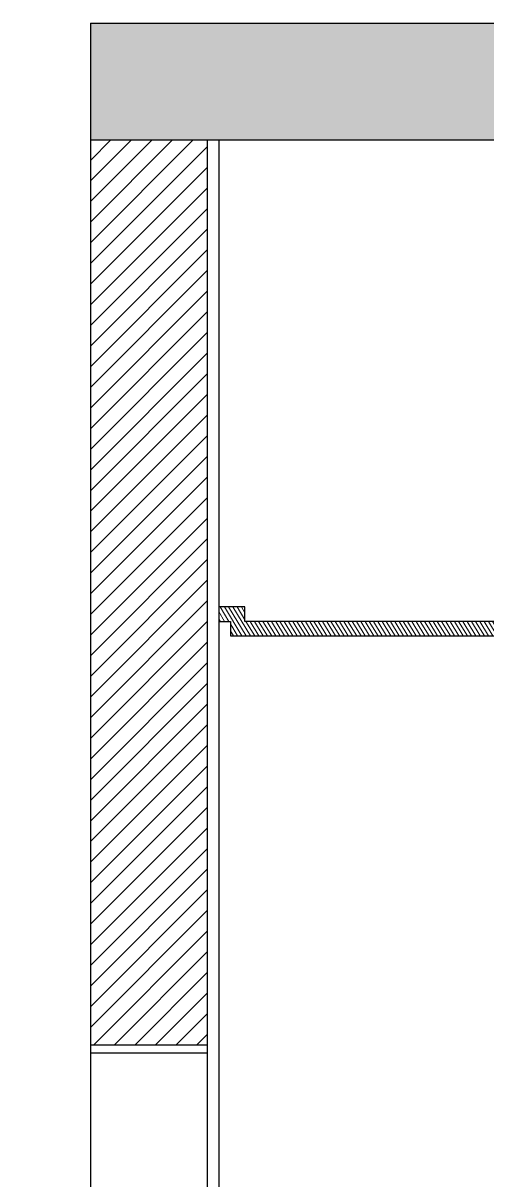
# Model space of a CAD drawing. Header units: inches. Extents: x -12478 to 399182, y -16583 to 525552.
# Drawn here: x 35844 to 36639, y -6692 to -4711 of the extents above; entities that cross this region are included whole.
import ezdxf

# ---------------------------------------------------------------- set-up
doc = ezdxf.new("R2010")
doc.units = ezdxf.units.IN
doc.header["$LTSCALE"] = 1000
doc.header["$MEASUREMENT"] = 0
doc.linetypes.add('DASHED', pattern=[0.75, 0.5, -0.25])
doc.linetypes.add('HIDDEN', pattern=[0.375, 0.25, -0.125])
for name, color, linetype in [('A-Hidden', 8, 'HIDDEN'), ('CQ Grg Gypsum', 41, 'Continuous'), ('Layer3', 3, 'Continuous'), ('Layer7', 8, 'Continuous')]:
    doc.layers.add(name, color=color, linetype=linetype)
doc.layers.add('CQ Gypsum Hatch', color=8, linetype='Continuous', lineweight=20)
doc.layers.add('ID-NOTES', color=3, linetype='Continuous', lineweight=0)
doc.styles.add('ZZ-Dim All', font='romans.shx', dxfattribs={"width": 0.8})
doc.dimstyles.new('DIM 0200', dxfattribs={"dimscale": 200, "dimtxt": 1, "dimasz": 0.8, "dimexe": 0.5, "dimexo": 1, "dimgap": 0.4, "dimtad": 1, "dimdec": 0, "dimrnd": 10, "dimdsep": 46, "dimtxsty": 'ZZ-Dim All', "dimblk1": 'ARCHTICK', "dimblk2": 'ARCHTICK', "dimsah": 1, "dimcen": 1, "dimdle": 0.5, "dimclrd": 256, "dimclre": 256, "dimclrt": 256, "dimadec": 0, "dimazin": 2, "dimtfac": 1, "dimtdec": 0, "dimtix": 1, "dimtmove": 2, "dimatfit": 2, "dimfxl": 1, "dimfxlon": 1, "dimtolj": 1, "dimtzin": 0, "dimlwd": -1, "dimlwe": -1, "dimarcsym": 0})

# ---------------------------------------------------------------- blocks, each defined once
blk = doc.blocks.new('_ARCHTICK')
at = {"color": 0, "linetype": 'ByBlock', "const_width": 0.15}
blk.add_lwpolyline([(-0.5, -0.5), (0.5, 0.5)], dxfattribs=at)

msp = doc.modelspace()

# ---------------------------------------------------------------- hatches: boundary and pattern name
at = {"layer": 'CQ Gypsum Hatch'}
h = msp.add_hatch(dxfattribs=at)
h.set_pattern_fill('ANSI31', color=256, scale=50, angle=76.0286, style=0)
h.set_pattern_definition([(121.0285767, (-282071.926, -475838.605), (-5.35568947, -3.22165956), [])])
h.paths.add_polyline_path([(36179.5, -5710.1), (36179.5, -5735.1), (36199.5, -5735.1), (36199.5, -5760.1), (40584.5, -5760.1), (40584.5, -5735.1), (40559.5, -5735.1), (40559.5, -5710.1), (40604.5, -5710.1), (40604.5, -5735.1), (36224.5, -5735.1), (36224.5, -5710.1)])
at = {"layer": 'Layer7'}
h = msp.add_hatch(dxfattribs=at)
h.set_pattern_fill('AR-CONC', color=256, scale=10, style=0)
h.set_pattern_definition([(50, (-6142.76, 1366.62), (71.72602, -6.27521), [7.5, -82.5]), (355, (-6142.76, 1366.62), (-13.87513, 75.21921), [6, -66]), (100.4514, (-6136.78, 1366.096), (57.85094, 68.94395), [6.37402, -70.11421]), (46.1842, (-6142.76, 1386.62), (106.7241, -16.5519), [11.25, -123.75]), (96.6356, (-6133.86, 1385.24), (93.46627, 97.41179), [9.56103, -105.1713]), (351.1842, (-6142.76, 1386.62), (93.4662, 97.41186), [9, -99]), (21, (-6132.76, 1381.62), (59.690705, -40.26189), [7.5, -82.5]), (326, (-6132.76, 1381.62), (24.33153, 72.515), [6, -66]), (71.4514, (-6127.784, 1378.26), (84.02226, 32.25305), [6.37402, -70.11421]), (37.5, (-6142.758, 1366.619), (1.215986, 33.289385), [0, -65.2, 0, -67, 0, -66.25]), (7.5, (-6142.758, 1366.62), (26.306954, 39.44117), [0, -38.2, 0, -63.7, 0, -25.25]), (327.5, (-6165.058, 1366.619), (53.382244, -2.255487), [0, -25, 0, -78, 0, -103.5]), (317.5, (-6175.06, 1366.62), (58.318617, 10.0105), [0, -32.5, 0, -51.8, 0, -73.5])])
h.paths.add_polyline_path([(35959.4, -4710.6), (35959.4, -4910.6), (40824.6, -4910.6), (40824.6, -4710.6)])
h = msp.add_hatch(dxfattribs=at)
h.set_pattern_fill('ANSI31', color=256, scale=200, style=0)
h.set_pattern_definition([(45, (-10952.805, 1316.619), (-17.67767, 17.67767), [])])
h.paths.add_polyline_path([(36159.5, -6460.6), (35959.4, -6460.6), (35959.4, -4910.6), (36159.5, -4910.6)])

# ---------------------------------------------------------------- linework, layer by layer
at = {"layer": 'A-Hidden', "linetype": 'DASHED', "lineweight": 0, "ltscale": 10}
for p, q in [((43031.6, -4910.6, 0), (35852.1, -4910.6, 0)), ((43031.6, -5760.1, 0), (35844.1, -5760.1, 0))]:
    msp.add_line(p, q, dxfattribs=at)
at = {"layer": 'CQ Grg Gypsum', "elevation": 0}
msp.add_lwpolyline([(36179.5, -5710.1), (36179.5, -5735.1), (36199.5, -5735.1), (36199.5, -5760.1), (40584.5, -5760.1), (40584.5, -5735.1), (40559.5, -5735.1), (40559.5, -5710.1), (40604.5, -5710.1), (40604.5, -5735.1), (36224.5, -5735.1), (36224.5, -5710.1), (36179.5, -5710.1)], dxfattribs=at)
at = {"layer": 'Layer3'}
for p, q in [((35959.4, -4710.6, 0), (40824.6, -4710.6, 0)), ((35959.4, -4710.6, 0), (35959.4, -9060.6, 0)), ((35959.4, -4910.6, 0), (40824.6, -4910.6, 0)), ((36159.5, -4910.6, 0), (36159.5, -9060.6, 0)), ((36179.5, -4910.6, 0), (36179.5, -9060.6, 0)), ((36159.5, -6460.6, 0), (35959.4, -6460.6, 0)), ((36159.5, -6474.6, 0), (35959.4, -6474.6, 0))]:
    msp.add_line(p, q, dxfattribs=at)

# ---------------------------------------------------------------- leaders
at = {"layer": 'ID-NOTES'}
for points in [[(36508.1, -7818.7, -751.7), (38443.1, -5963.5, -751.7), (41006.9, -5963.5, -751.7)], [(36451.1, -8227.3, -751.7), (38429.6, -6175.5, -751.7), (41004.9, -6175.5, -751.7)]]:
    msp.add_leader(points, dimstyle='DIM 0200', override={"dimasz": 0.2, "dimtad": 0, "dimclrd": 8}, dxfattribs=at)

doc.saveas('drawing.dxf')
